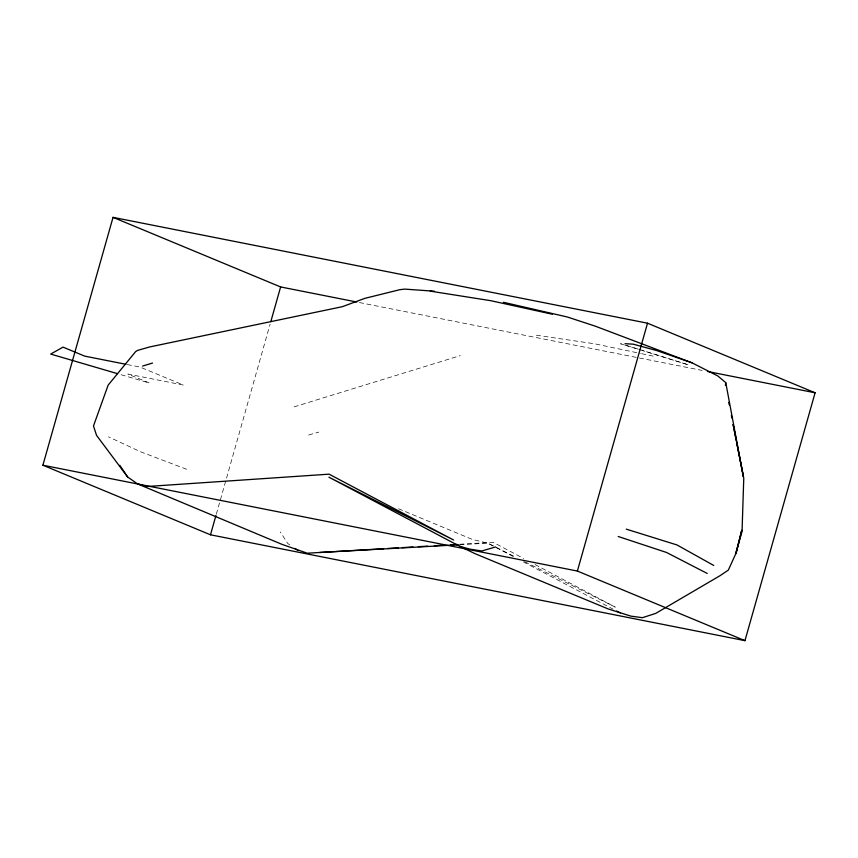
<?xml version="1.0" encoding="UTF-8"?>
<svg xmlns="http://www.w3.org/2000/svg" width="858" height="858" viewBox="0 0 858 858"><rect width="100%" height="100%" fill="white"/><g stroke="black" fill="none" stroke-linecap="round" stroke-linejoin="round"><path stroke-width="0.64" stroke-dasharray="4.29 3.22" d="M216.302 514.253L270.088 324.195M294.144 406.864L460.253 355.63M308.666 435.006L318.801 432.089M459.716 544.24L493.093 542.277L523.637 558.494M459.759 544.723L487.805 543.168L515.197 556.917M536.379 335.21L594.508 343.768L640.304 353.41M359.416 302.552L702.166 370.42M127.241 364.543L140.144 367.106L183.376 385.06L127.874 374.067L149.496 383.043L119.981 374.388M641.612 353.689L653.399 356.167M638.073 349.056L620.527 343.736L640.712 350.021M639.328 349.442L688.674 364.94L641.977 350.418M186.604 469.262L140.605 451.791L108.516 436.84M398.509 508.751L472.35 539.425L487.805 543.168L494.894 546.9M524.721 561.7L615.25 607.132L534.202 564.103M496.074 547.522L513.803 556.863M523.262 561.84L613.105 609.169M289.789 544.873L287.72 543.457L280.341 531.992"/><path stroke-width="1.29" d="M725.385 385.371L725.75 382.604L717.749 375.922L691.966 362.795L595.323 326.179L567.224 316.967L503.399 302.273M42.9 465.218L113.042 217.353L647.511 323.198L815.1 392.782L744.959 640.647L210.489 534.802L42.9 465.218L577.38 571.053L744.959 640.647M210.489 534.802L215.937 515.54M270.817 321.621L280.62 286.947L113.042 217.353M577.38 571.053L647.511 323.198M142.61 366.055L152.552 363.052M495.592 546.943L481.821 550.997L469.369 549.045L459.588 546.214L328.914 477.187L453.678 540.047L329.075 474.163L146.675 486.529L137.516 483.869L127.638 476.984L96.568 435.392L93.479 425.986L108.151 385.124L135.682 351.555L137.645 350.375L149.807 346.922L342.374 306.681L364.779 298.38L399.914 289.661L404.837 289.114L434.502 291.227M137.516 483.869L281.853 544.304L307.261 553.206L383.623 548.723M387.634 548.487L398.316 547.854M402.316 547.619L412.998 546.996M418.339 546.675L427.681 546.128M434.352 545.731L442.363 545.259M450.375 544.787L457.046 544.401M319.551 552.498L458.419 544.798M625.032 343.704L633.193 344.165L656.477 350.482L691.966 362.795M430.244 291.141L490.744 300.686L552.37 314.221M280.62 286.947L356.789 302.027M707.421 371.46L815.1 392.782M125.944 364.296L84.642 356.113L63.02 347.136L50.697 354.075L117.417 373.638M459.588 546.214L474.764 553.549L608.032 608.89L630.941 616.141L642.406 617.685L655.684 613.416L719.969 575.729L728.324 570.12L736.357 552.466L741.752 530.244L735.735 553.775L742.052 531.392L743.768 478.174L733.15 424.581M626.297 529.15L676.994 544.948L713.77 565.476M618.189 536.486L666.569 552.488L707.239 573.455M616.645 611.035L620.195 612.912M294.98 548.423L298.101 550.557M119.777 465.315L127.638 476.984M728.753 402.359L729.268 404.976M731.338 415.433L731.853 418.05M733.107 424.571L733.622 427.187M734.137 429.794L736.196 440.251M736.711 442.867L743.403 476.834L725.75 382.604"/></g></svg>
